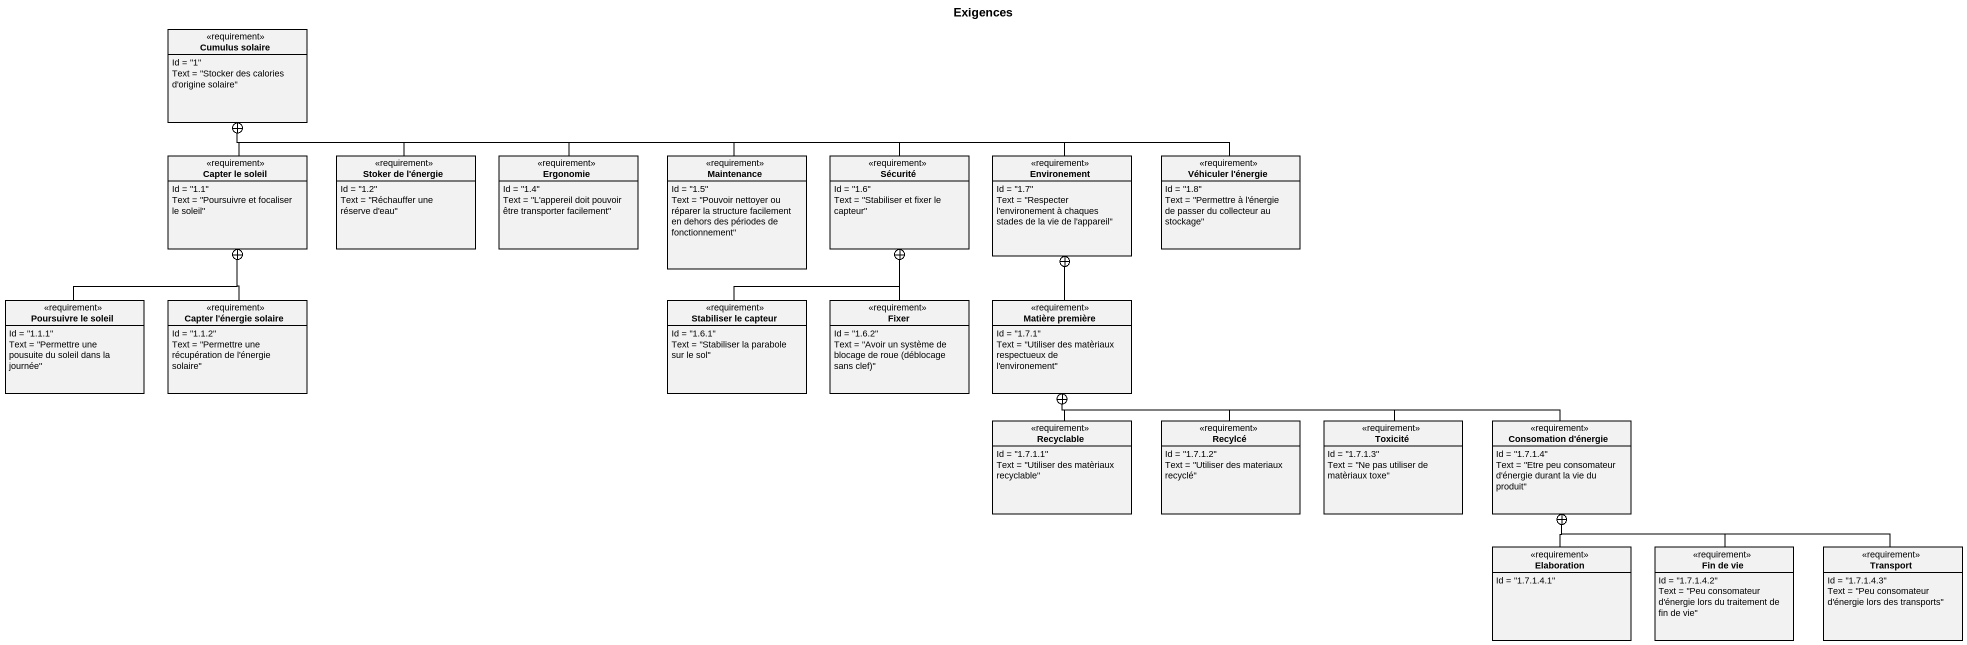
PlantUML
@startuml
title Exigences
hide circle
hide empty members
class "Cumulus solaire" as Cumulus_solaire <<requirement>> {
  Id = "1"
  Text = "Stocker des calories d'origine solaire"
}
class "Capter le soleil" as Capter_le_soleil <<requirement>> {
  Id = "1.1"
  Text = "Poursuivre et focaliser le soleil"
}
class "Stoker de l'énergie" as Stoker_de_l_énergie <<requirement>> {
  Id = "1.2"
  Text = "Réchauffer une réserve d'eau"
}
class Ergonomie <<requirement>> {
  Id = "1.4"
  Text = "L'appereil doit pouvoir être transporter facilement"
}
class Maintenance <<requirement>> {
  Id = "1.5"
  Text = "Pouvoir nettoyer ou réparer la structure facilement en dehors des périodes de fonctionnement"
}
class Sécurité <<requirement>> {
  Id = "1.6"
  Text = "Stabiliser et fixer le capteur"
}
class Environement <<requirement>> {
  Id = "1.7"
  Text = "Respecter l'environement à chaques stades de la vie de l'appareil"
}
class "Véhiculer l'énergie" as Véhiculer_l_énergie <<requirement>> {
  Id = "1.8"
  Text = "Permettre à l'énergie de passer du collecteur au stockage"
}
class "Poursuivre le soleil" as Poursuivre_le_soleil <<requirement>> {
  Id = "1.1.1"
  Text = "Permettre une pousuite du soleil dans la journée"
}
class "Capter l'énergie solaire" as Capter_l_énergie_solaire <<requirement>> {
  Id = "1.1.2"
  Text = "Permettre une récupération de l'énergie solaire"
}
class "Stabiliser le capteur" as Stabiliser_le_capteur <<requirement>> {
  Id = "1.6.1"
  Text = "Stabiliser la parabole sur le sol"
}
class Fixer <<requirement>> {
  Id = "1.6.2"
  {field} Text = "Avoir un système de blocage de roue (déblocage sans clef)"
}
class "Matière première" as Matière_première <<requirement>> {
  Id = "1.7.1"
  Text = "Utiliser des matèriaux respectueux de l'environement"
}
class Recyclable <<requirement>> {
  Id = "1.7.1.1"
  Text = "Utiliser des matèriaux recyclable"
}
class Recylcé <<requirement>> {
  Id = "1.7.1.2"
  Text = "Utiliser des materiaux recyclé"
}
class Toxicité <<requirement>> {
  Id = "1.7.1.3"
  Text = "Ne pas utiliser de matèriaux toxe"
}
class "Consomation d'énergie" as Consomation_d_énergie <<requirement>> {
  Id = "1.7.1.4"
  Text = "Etre peu consomateur d'énergie durant la vie du produit"
}
class Elaboration <<requirement>> {
  Id = "1.7.1.4.1"
}
class "Fin de vie" as Fin_de_vie <<requirement>> {
  Id = "1.7.1.4.2"
  Text = "Peu consomateur d'énergie lors du traitement de fin de vie"
}
class Transport <<requirement>> {
  Id = "1.7.1.4.3"
  Text = "Peu consomateur d'énergie lors des transports"
}
Capter_le_soleil -up-+ Cumulus_solaire
Stoker_de_l_énergie -up-+ Cumulus_solaire
Ergonomie -left-+ Cumulus_solaire
Maintenance -left-+ Cumulus_solaire
Sécurité -left-+ Cumulus_solaire
Environement -left-+ Cumulus_solaire
Véhiculer_l_énergie -left-+ Cumulus_solaire
Poursuivre_le_soleil -up-+ Capter_le_soleil
Capter_l_énergie_solaire -up-+ Capter_le_soleil
Stabiliser_le_capteur -up-+ Sécurité
Fixer -up-+ Sécurité
Matière_première -up-+ Environement
Recyclable -up-+ Matière_première
Recylcé -up-+ Matière_première
Toxicité -left-+ Matière_première
Consomation_d_énergie -left-+ Matière_première
Elaboration -up-+ Consomation_d_énergie
Fin_de_vie -up-+ Consomation_d_énergie
Transport -left-+ Consomation_d_énergie
@enduml
